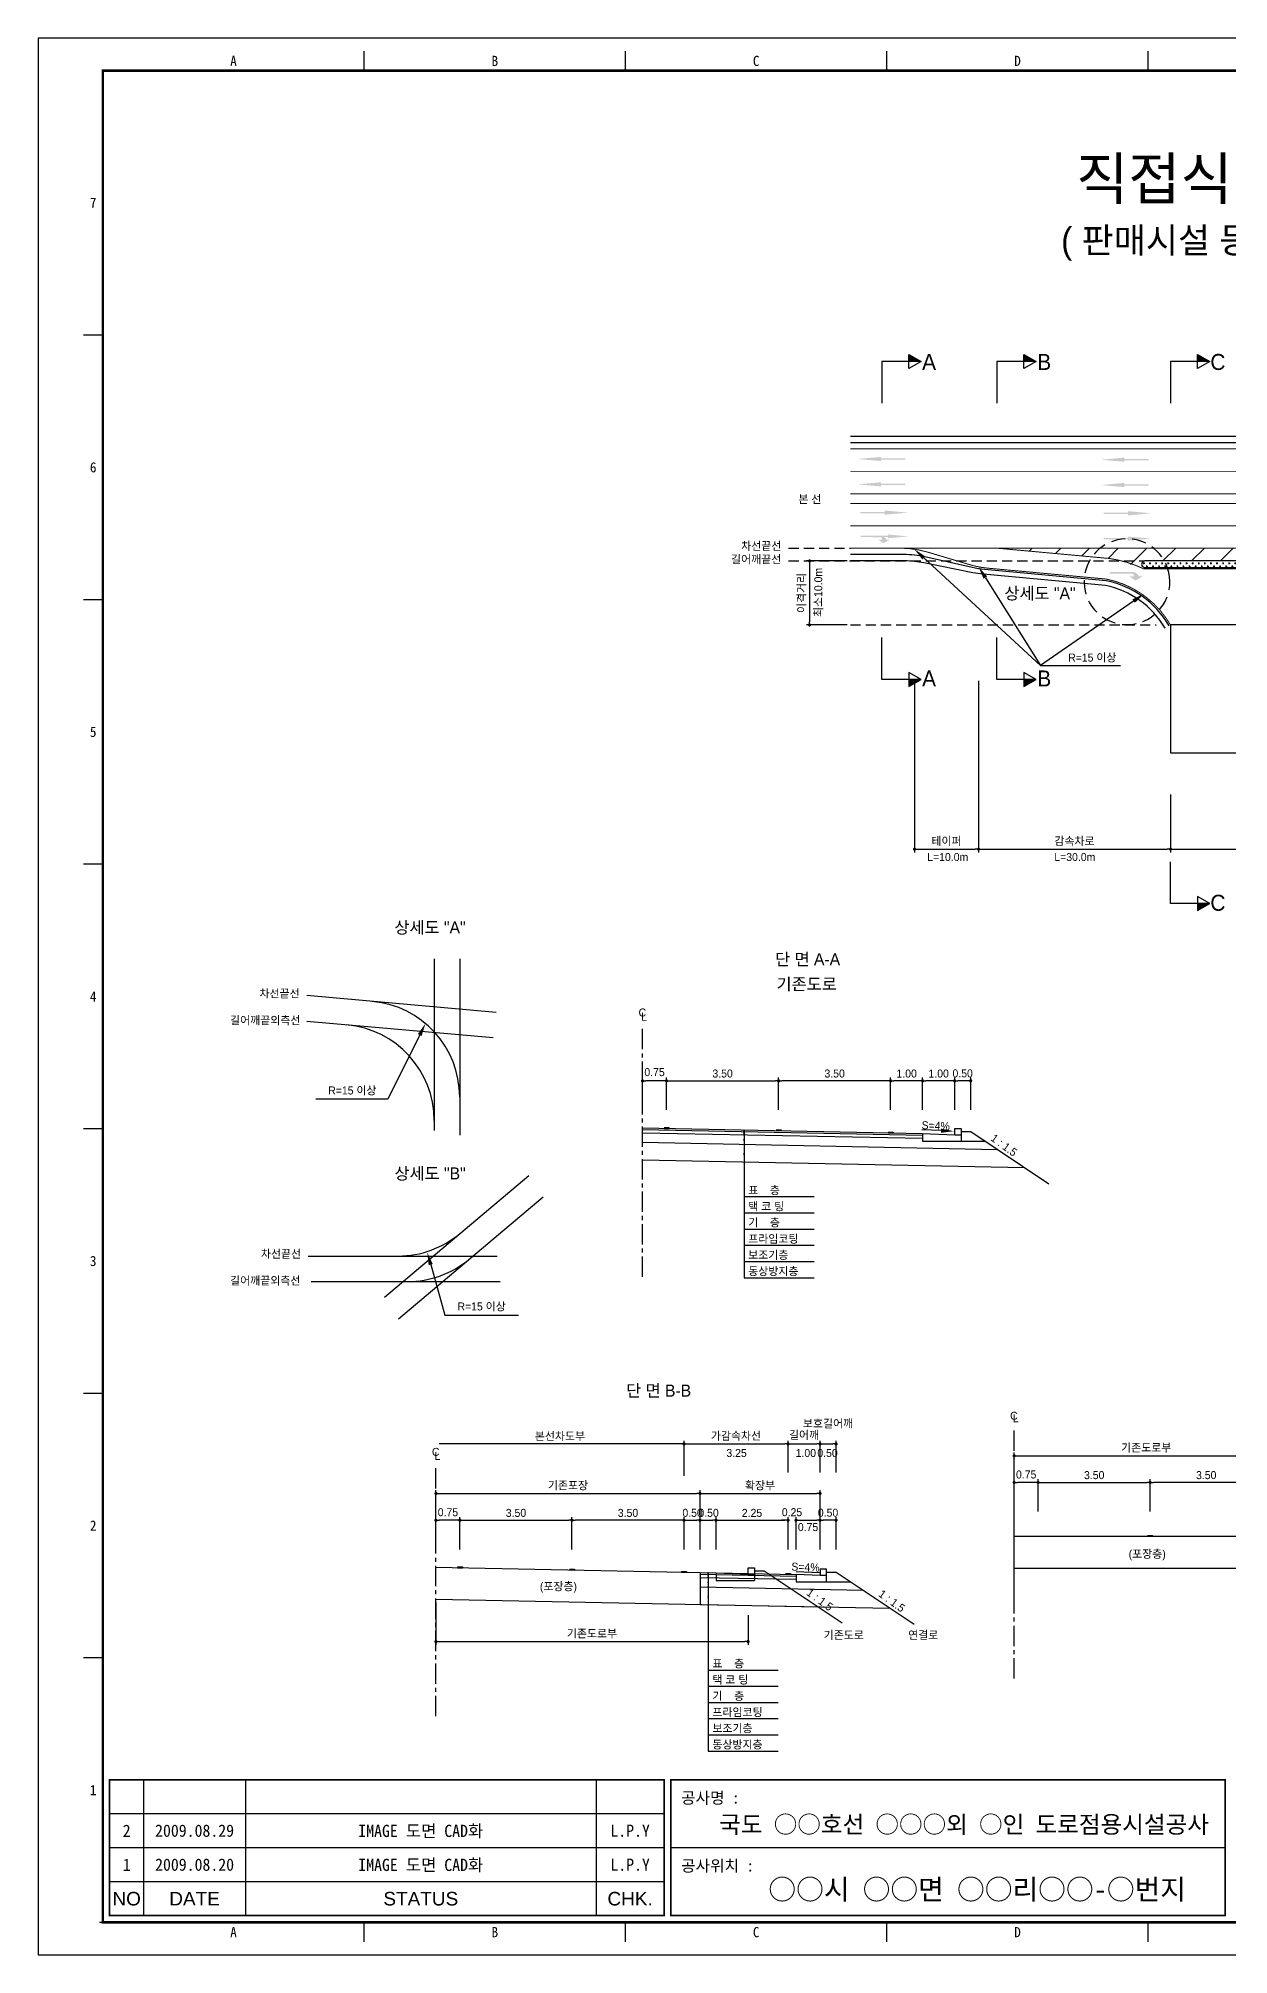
# Model space of a CAD drawing. Header units: millimetres. Extents: x 626 to 1050, y 4 to 303.
# Drawn here: x 626.2 to 812.2, y 3.5 to 302.9 of the extents above; entities that cross this region are included whole.
import ezdxf
from ezdxf.enums import TextEntityAlignment as Align

# ---------------------------------------------------------------- set-up
doc = ezdxf.new("R2010")
doc.units = ezdxf.units.MM
doc.linetypes.add('CENTER', pattern=[50.8, 31.75, -6.35, 6.35, -6.35])
doc.linetypes.add('HIDDEN', pattern=[9.525, 6.35, -3.175])
for name, color, linetype in [('CC-GSTR-0004', 4, 'Continuous'), ('CM-LANE-0030', 30, 'Continuous'), ('CZ-DIMT-0002', 7, 'Continuous'), ('CZ-EXST-0002', 1, 'Continuous'), ('CZ-LIN1-0007', 7, 'Continuous'), ('CZ-LIN2-0003', 3, 'Continuous'), ('CZ-LINE-0001', 7, 'Continuous'), ('CZ-TEXT-BOX0', 7, 'Continuous'), ('TITLE', 7, 'Continuous')]:
    doc.layers.add(name, color=color, linetype=linetype)
doc.styles.add('견고딕', font='arial.ttf')
doc.styles.add('돋움', font='')
doc.styles.add('돋음체', font='')
doc.styles.get('돋움').set_extended_font_data('Dotum')
doc.styles.get('돋음체').set_extended_font_data('DotumChe')

# ---------------------------------------------------------------- blocks, each defined once
blk = doc.blocks.new('_Dot')
at = {"color": 0, "linetype": 'ByBlock', "lineweight": -2}
blk.add_line((-0.5, 0), (-1, 0), dxfattribs=at)
at = {"color": 0, "linetype": 'ByBlock', "const_width": 0.5}
blk.add_lwpolyline([(-0.25, 0, 1), (0.25, 0, 1)], format="xyb", close=True, dxfattribs=at)

msp = doc.modelspace()

# ---------------------------------------------------------------- hatches: boundary and pattern name
at = {"layer": 'CM-LANE-0030'}
h = msp.add_hatch(dxfattribs=at)
h.set_pattern_fill('ANSI31', color=256, style=0)
h.set_pattern_definition([(45, (627.8422, 33.719), (-2.245064, 2.245064), [])])
h.paths.add_polyline_path([(838.54, 221.25, -0.830663), (838.72, 220.29, 0.001236), (838.63, 220.25), (840.15, 220.25, -0.050333), (843.75, 220.97), (888.15, 223.25), (775.96, 223.25), (793.53, 221.64, -0.062108), (797.83, 220.25), (798.95, 220.25, 0.001633), (798.84, 220.31, -0.783474), (799.07, 221.25)])
at = {"layer": 'CZ-LIN1-0007'}
for points in [[(757.84, 237.5), (757.84, 237.29), (761.67, 237.29), (761.67, 237.07), (757.84, 237.07), (757.84, 236.86), (754.19, 237.18)], [(795.86, 237.39), (795.86, 237.18), (799.68, 237.18), (799.68, 236.97), (795.86, 236.97), (795.86, 236.75), (792.21, 237.07)], [(757.84, 233.54), (757.84, 233.33), (761.67, 233.33), (761.67, 233.11), (757.84, 233.11), (757.84, 232.9), (754.19, 233.22)], [(795.86, 233.44), (795.86, 233.22), (799.68, 233.22), (799.68, 233.01), (795.86, 233.01), (795.86, 232.79), (792.21, 233.11)], [(758.45, 229.12), (758.45, 228.91), (754.63, 228.91), (754.63, 228.7), (758.45, 228.7), (758.45, 228.48), (762.1, 228.8)], [(796.46, 229.02), (796.46, 228.8), (792.64, 228.8), (792.64, 228.59), (796.46, 228.59), (796.46, 228.37), (800.11, 228.7)], [(757.81, 225.2, -0.267976), (758.72, 224.6), (759.27, 224.6), (758.24, 224.02), (757.41, 224.59), (758.02, 224.6, 0.504994), (757.75, 224.96), (754.69, 224.98), (754.7, 225.22)], [(758.94, 225.38), (758.94, 225.18), (755.51, 225.18), (755.51, 224.99), (758.94, 224.99), (758.94, 224.8), (762.21, 225.09)], [(796.46, 225.06), (796.46, 224.84), (792.64, 224.84), (792.64, 224.63), (796.46, 224.63), (796.46, 224.42), (800.11, 224.74)], [(797.13, 219.53, -0.267976), (798.16, 218.85), (798.79, 218.85), (797.61, 218.19), (796.67, 218.84), (797.36, 218.84, 0.504994), (797.05, 219.26), (793.59, 219.28), (793.59, 219.55)], [(724.74, 132.6), (724.74, 132.72), (723.99, 132.74), (723.99, 132.61)], [(742.24, 132.25), (742.24, 132.37), (741.49, 132.39), (741.49, 132.26)], [(759.74, 131.9), (759.74, 132.02), (758.99, 132.04), (758.99, 131.91)], [(800.29, 68.88), (800.29, 69.01), (799.54, 69.01), (799.54, 68.88)], [(692.46, 63.96), (692.46, 64.09), (691.71, 64.1), (691.71, 63.98)], [(709.96, 63.61), (709.96, 63.74), (709.21, 63.75), (709.21, 63.63)], [(727.46, 63.26), (727.46, 63.39), (726.71, 63.4), (726.71, 63.28)], [(743.71, 62.94), (743.71, 63.06), (742.96, 63.08), (742.96, 62.95)]]:
    msp.add_hatch(color=256, dxfattribs=at).paths.add_polyline_path(points)
at = {"layer": 'CZ-LIN2-0003'}
h = msp.add_hatch(dxfattribs=at)
h.set_pattern_fill('CROSS', color=256, scale=0.075, style=0)
h.set_pattern_definition([(0, (627.84217, 33.719), (0.47625, 0.47625), [0.238125, -0.714375]), (90, (627.96124, 33.59994), (-0.47625, 0.47625), [0.238125, -0.714375])])
h.paths.add_polyline_path([(838.63, 220.25, -0.001236), (838.72, 220.29, 0.830663), (838.54, 221.25), (799.07, 221.25, 0.783474), (798.84, 220.31, -0.001633), (798.95, 220.25)])
at = {"layer": 'CZ-LINE-0001'}
for points in [[(762.21, 253.52), (762.21, 252.42), (764.12, 252.42)], [(780.2, 253.52), (780.2, 252.42), (782.1, 252.42)], [(807.33, 253.52), (807.33, 252.42), (809.24, 252.42)], [(764.12, 202.75), (762.21, 202.75), (762.21, 201.66)], [(782.1, 202.75), (780.2, 202.75), (780.2, 201.66)], [(809.24, 167.72), (807.33, 167.72), (807.33, 166.62)]]:
    msp.add_hatch(color=256, dxfattribs=at).paths.add_polyline_path(points)

# ---------------------------------------------------------------- linework, layer by layer
at = {"color": 0, "linetype": 'ByBlock', "lineweight": -2}
msp.add_line((726.84, 83.31), (726.59, 83.31), dxfattribs=at)
at = {"color": 0, "linetype": 'ByBlock', "const_width": 0.25}
msp.add_lwpolyline([(726.96, 83.31, 1), (727.21, 83.31, 1)], format="xyb", close=True, dxfattribs=at)
at = {"layer": 'CC-GSTR-0004'}
for p, q in [((764.37, 131.81), (769.37, 131.61)), ((764.37, 131.81), (764.37, 130.61)), ((769.37, 132.61), (770.37, 132.61)), ((769.37, 131.61), (769.37, 132.61)), ((770.37, 132.61), (770.37, 130.61)), ((764.37, 130.61), (770.37, 130.61)), ((769.37, 131.61), (770.37, 131.61))]:
    msp.add_line(p, q, dxfattribs=at)
for points in [[(753.09, 240.75), (923.09, 240.75)], [(753.09, 239.75), (923.09, 239.75)], [(749.34, 62.77), (748.34, 62.77), (744.59, 62.92), (744.59, 61.77), (749.34, 61.77), (749.34, 63.77), (748.34, 63.77), (748.34, 62.77)]]:
    msp.add_lwpolyline(points, dxfattribs=at)
for points in [[(802.88, 211.13, 0.214554), (793.03, 218.17), (774.04, 219.92), (774.04, 219.92, -0.032516), (772.12, 220.22), (772.12, 220.22), (764.72, 221.89, 0.055483), (761.42, 222.25), (753.09, 222.25)], [(802.23, 210.75, 0.213816), (792.92, 217.43), (773.8, 219.19), (773.8, 219.19, -0.026776), (772.21, 219.42), (772.21, 219.42), (764.56, 220.96, 0.049732), (761.6, 221.25), (753.09, 221.25)]]:
    msp.add_lwpolyline(points, format="xyb", dxfattribs=at)
at = {"layer": 'CM-LANE-0030', "const_width": 0.15}
for points in [[(753.09, 231.75), (923.09, 231.75)], [(753.09, 230.25), (923.09, 230.25)]]:
    msp.add_lwpolyline(points, dxfattribs=at)
msp.add_lwpolyline([(888.15, 223.25), (775.96, 223.25), (793.53, 221.64, -0.076684), (798.95, 220), (838.63, 220, -0.059037), (843.75, 220.97)], format="xyb", close=True, dxfattribs=at)
at = {"layer": 'CZ-EXST-0002'}
for p, q in [((688.07, 159.08), (688.07, 132.3)), ((692.05, 159.08), (692.05, 131.57)), ((697.76, 150.72), (668.17, 153.35)), ((697.27, 146.74), (668.17, 149.33)), ((680.28, 106.24), (702.83, 125.23)), ((682.48, 102.87), (705.08, 121.9)), ((668.4, 112.67), (697.88, 112.67)), ((668.82, 108.67), (698.36, 108.67)), ((778.67, 68.88), (819.92, 68.88)), ((688.34, 64.05), (732.09, 63.17)), ((732.09, 63.17), (737.09, 62.97)), ((732.09, 63.17), (732.09, 61.97)), ((737.09, 63.97), (738.09, 63.97)), ((737.09, 62.97), (737.09, 63.97)), ((737.09, 62.97), (738.09, 62.97)), ((738.09, 63.97), (738.09, 61.97)), ((738.09, 63.47), (739.59, 63.47)), ((739.59, 63.47), (751.79, 55.34)), ((778.67, 63.88), (819.92, 63.88)), ((732.09, 61.97), (738.09, 61.97)), ((688.34, 59.05), (748.02, 57.85))]:
    msp.add_line(p, q, dxfattribs=at)
at = {"layer": 'CZ-LIN1-0007'}
for p, q in [((723.99, 132.74), (724.74, 132.72)), ((723.99, 132.61), (724.74, 132.6)), ((724.74, 132.72), (724.74, 132.6)), ((741.49, 132.39), (742.24, 132.37)), ((741.49, 132.26), (742.24, 132.25)), ((742.24, 132.37), (742.24, 132.25)), ((758.99, 132.04), (759.74, 132.02)), ((758.99, 131.91), (759.74, 131.9)), ((759.74, 132.02), (759.74, 131.9)), ((799.54, 68.88), (799.54, 69.01)), ((799.54, 69.01), (800.29, 69.01)), ((800.29, 68.88), (799.54, 68.88)), ((800.29, 69.01), (800.29, 68.88)), ((691.71, 64.1), (692.46, 64.09)), ((691.71, 63.98), (692.46, 63.96)), ((692.46, 64.09), (692.46, 63.96)), ((709.21, 63.75), (709.96, 63.74)), ((709.21, 63.63), (709.96, 63.61)), ((709.96, 63.74), (709.96, 63.61)), ((726.71, 63.4), (727.46, 63.39)), ((726.71, 63.28), (727.46, 63.26)), ((727.46, 63.39), (727.46, 63.26)), ((742.96, 63.08), (743.71, 63.06)), ((742.96, 62.95), (743.71, 62.94)), ((743.71, 63.06), (743.71, 62.94))]:
    msp.add_line(p, q, dxfattribs=at)
at = {"layer": 'CZ-LIN1-0007', "const_width": 0.15}
msp.add_lwpolyline([(753.09, 238.75), (923.09, 238.75)], dxfattribs=at)
at = {"layer": 'CZ-LIN1-0007', "linetype": 'HIDDEN', "const_width": 0.15}
for points in [[(753.09, 235.25), (923.09, 235.25)], [(753.09, 226.75), (923.09, 226.75)], [(760.89, 223.25), (775.96, 223.25)]]:
    msp.add_lwpolyline(points, dxfattribs=at)
at = {"layer": 'CZ-LIN1-0007', "const_width": 0.15}
msp.add_lwpolyline([(803.09, 211.25, 0.214787), (793.07, 218.42), (774.59, 220.12), (774.59, 220.12, -0.049984), (771.65, 220.69), (771.65, 220.69), (765.2, 222.62), (765.2, 222.62, 0.072993), (760.89, 223.25), (760.89, 223.25), (753.09, 223.25)], format="xyb", dxfattribs=at)
at = {"layer": 'CZ-LIN2-0003'}
for p, q in [((720.62, 132.68), (764.37, 131.81)), ((720.62, 132.43), (764.37, 131.56)), ((720.62, 131.93), (764.37, 131.06)), ((770.37, 132.11), (771.87, 132.11)), ((771.87, 132.11), (784.07, 123.97)), ((720.62, 130.43), (776.04, 129.32)), ((770.37, 130.61), (774.12, 130.61)), ((720.62, 127.68), (780.29, 126.49)), ((729.59, 63.22), (744.59, 62.92)), ((729.59, 63.22), (729.59, 58.22)), ((729.59, 62.97), (744.59, 62.67)), ((749.34, 63.27), (750.84, 63.27)), ((750.84, 63.27), (763.04, 55.14)), ((729.59, 62.47), (744.59, 62.17)), ((729.59, 60.97), (755.05, 60.46)), ((749.34, 61.77), (753.09, 61.77)), ((729.59, 58.22), (759.31, 57.63))]:
    msp.add_line(p, q, dxfattribs=at)
msp.add_lwpolyline([(838.72, 220.29, 0.830663), (838.54, 221.25), (799.07, 221.25, 0.783474), (798.84, 220.31, -0.001633), (798.95, 220.25), (838.63, 220.25)], format="xyb", dxfattribs=at)
msp.add_lwpolyline([(833.09, 211.25), (803.09, 211.25), (803.09, 191.25), (833.09, 191.25)], close=True, dxfattribs=at)
for centre, start, end in [((677.05, 137.5), 0, 84.9204), ((673.07, 133.84), 0, 84.9204), ((682.43, 127.67), 270, 310.097), ((683.89, 123.67), 270, 310.097)]:
    msp.add_arc(centre, 15, start, end, dxfattribs=at)
at = {"layer": 'CZ-LINE-0001'}
for p, q in [((764.12, 252.42), (757.97, 252.42)), ((757.97, 252.42), (757.97, 245.88)), ((762.21, 251.32), (762.21, 253.52)), ((762.21, 253.52), (764.12, 252.42)), ((764.12, 252.42), (762.21, 251.32)), ((782.1, 252.42), (775.96, 252.42)), ((775.96, 252.42), (775.96, 245.88)), ((780.2, 251.32), (780.2, 253.52)), ((780.2, 253.52), (782.1, 252.42)), ((782.1, 252.42), (780.2, 251.32)), ((809.24, 252.42), (803.09, 252.42)), ((803.09, 252.42), (803.09, 245.88)), ((807.33, 251.32), (807.33, 253.52)), ((807.33, 253.52), (809.24, 252.42)), ((809.24, 252.42), (807.33, 251.32)), ((752.59, 221.25), (746.21, 221.25)), ((746.71, 220.75), (746.71, 211.75)), ((752.59, 211.25), (746.21, 211.25)), ((757.97, 202.75), (757.97, 209.29)), ((775.96, 202.75), (775.96, 209.29)), ((764.12, 202.75), (762.21, 203.85)), ((762.21, 203.85), (762.21, 201.66)), ((782.1, 202.75), (780.2, 203.85)), ((780.2, 203.85), (780.2, 201.66)), ((782.77, 204.9), (795.29, 204.9)), ((764.12, 202.75), (757.97, 202.75)), ((762.21, 201.66), (764.12, 202.75)), ((763.09, 202.5), (763.09, 175.73)), ((773.09, 202.5), (773.09, 175.73)), ((773.09, 202.5), (773.09, 175.73)), ((782.1, 202.75), (775.96, 202.75)), ((780.2, 201.66), (782.1, 202.75)), ((803.09, 184.78), (803.09, 175.73)), ((803.09, 184.78), (803.09, 175.73)), ((763.59, 176.23), (772.59, 176.23)), ((773.59, 176.23), (802.59, 176.23)), ((803.09, 167.72), (803.09, 174.26)), ((803.59, 176.23), (832.59, 176.23)), ((809.24, 167.72), (803.09, 167.72)), ((809.24, 167.72), (807.33, 168.82)), ((807.33, 168.82), (807.33, 166.62)), ((807.33, 166.62), (809.24, 167.72)), ((720.62, 135.48), (720.62, 140.53)), ((723.87, 140.03), (721.12, 140.03)), ((724.37, 135.48), (724.37, 140.53)), ((724.37, 135.48), (724.37, 140.53)), ((724.87, 140.03), (741.37, 140.03)), ((741.87, 135.48), (741.87, 140.53)), ((741.87, 135.48), (741.87, 140.53)), ((758.87, 140.03), (742.37, 140.03)), ((759.37, 135.48), (759.37, 140.53)), ((759.37, 135.48), (759.37, 140.53)), ((763.87, 140.03), (759.87, 140.03)), ((764.37, 135.48), (764.37, 140.53)), ((764.37, 135.48), (764.37, 140.53)), ((768.87, 140.03), (764.87, 140.03)), ((769.37, 137.92), (769.37, 140.53)), ((769.37, 135.48), (769.37, 140.53)), ((771.37, 140.03), (769.87, 140.03)), ((771.87, 135.48), (771.87, 140.53)), ((736.47, 132.36), (736.47, 109.28)), ((736.47, 121.94), (747.4, 121.94)), ((736.47, 119.41), (747.4, 119.41)), ((736.47, 116.88), (747.4, 116.88)), ((736.47, 114.34), (747.4, 114.34)), ((736.47, 111.81), (747.4, 111.81)), ((736.47, 109.28), (747.4, 109.28)), ((726.59, 83.31), (688.84, 83.31)), ((727.09, 78.34), (727.09, 83.81)), ((727.09, 78.84), (727.09, 83.81)), ((727.59, 83.31), (742.84, 83.31)), ((743.34, 78.84), (743.34, 83.81)), ((743.34, 78.84), (743.34, 83.81)), ((743.84, 83.31), (747.84, 83.31)), ((748.34, 78.84), (748.34, 83.81)), ((748.34, 78.84), (748.34, 83.81)), ((748.84, 83.31), (750.34, 83.31)), ((750.84, 78.84), (750.84, 83.81)), ((778.67, 77.79), (778.67, 81.96)), ((779.17, 81.46), (819.42, 81.46)), ((778.67, 57.71), (778.67, 78.11)), ((688.34, 71.89), (688.34, 76.07)), ((688.84, 75.57), (729.09, 75.57)), ((729.59, 71.89), (729.59, 76.07)), ((729.59, 71.89), (729.59, 76.07)), ((730.09, 75.57), (747.84, 75.57)), ((748.34, 71.89), (748.34, 76.07)), ((778.67, 72.74), (778.67, 77.79)), ((781.92, 77.29), (779.17, 77.29)), ((782.42, 72.74), (782.42, 77.79)), ((782.42, 72.74), (782.42, 77.79)), ((782.92, 77.29), (799.42, 77.29)), ((799.92, 72.74), (799.92, 77.79)), ((799.92, 72.74), (799.92, 77.79)), ((816.92, 77.29), (800.42, 77.29)), ((688.34, 66.84), (688.34, 71.89)), ((692.09, 66.84), (692.09, 71.89)), ((692.09, 66.84), (692.09, 71.89)), ((709.59, 66.84), (709.59, 71.89)), ((709.59, 66.84), (709.59, 71.89)), ((727.09, 66.84), (727.09, 71.89)), ((727.09, 66.84), (727.09, 71.89)), ((729.59, 66.84), (729.59, 71.89)), ((729.59, 66.84), (729.59, 71.89)), ((732.09, 66.84), (732.09, 71.89)), ((732.09, 66.84), (732.09, 71.89)), ((743.34, 66.84), (743.34, 71.89)), ((743.34, 66.84), (743.34, 71.89)), ((744.59, 66.84), (744.59, 71.89)), ((744.59, 66.84), (744.59, 71.89)), ((748.34, 66.84), (748.34, 71.89)), ((748.34, 69.28), (748.34, 71.89)), ((750.84, 66.84), (750.84, 71.89)), ((691.59, 71.39), (688.84, 71.39)), ((692.59, 71.39), (709.09, 71.39)), ((726.59, 71.39), (710.09, 71.39)), ((727.59, 71.39), (729.09, 71.39)), ((730.09, 71.39), (731.59, 71.39)), ((732.59, 71.39), (742.84, 71.39)), ((742.84, 71.39), (742.34, 71.39)), ((745.09, 71.39), (747.84, 71.39)), ((745.09, 71.39), (745.59, 71.39)), ((750.34, 71.39), (748.84, 71.39)), ((730.87, 63.2), (730.87, 35.34)), ((688.34, 58.55), (688.34, 51.93)), ((737.09, 56.54), (737.09, 51.93)), ((688.84, 52.43), (736.59, 52.43)), ((730.87, 47.99), (741.81, 47.99)), ((730.87, 45.46), (741.81, 45.46)), ((730.87, 42.93), (741.81, 42.93)), ((730.87, 40.4), (741.81, 40.4)), ((730.87, 37.87), (741.81, 37.87)), ((730.87, 35.34), (741.81, 35.34))]:
    msp.add_line(p, q, dxfattribs=at)
at = {"layer": 'CZ-LINE-0001', "linetype": 'HIDDEN', "ltscale": 0.25}
for p, q in [((743.43, 223.25), (753.09, 223.25)), ((743.43, 221.25), (799.07, 221.25)), ((753.09, 211.25), (800.83, 211.25))]:
    msp.add_line(p, q, dxfattribs=at)
at = {"layer": 'CZ-LINE-0001', "linetype": 'HIDDEN', "ltscale": 0.35}
msp.add_line((802.93, 218.79), (802.93, 218.79), dxfattribs=at)
at = {"layer": 'CZ-LINE-0001', "linetype": 'CENTER', "ltscale": 0.1}
for p, q in [((720.62, 109.4), (720.62, 148.79)), ((778.67, 46.66), (778.67, 86.04)), ((688.34, 40.77), (688.34, 80.15))]:
    msp.add_line(p, q, dxfattribs=at)
at = {"layer": 'CZ-LINE-0001'}
for points in [[(764.54, 221.74), (782.77, 204.9)], [(774.17, 218.63), (782.77, 204.9)], [(797.33, 214.99), (782.77, 204.9)], [(685.8, 147.2), (680.8, 137.18), (669.56, 137.18)], [(767.24, 132.25), (764.24, 132.37)], [(687.52, 111.32), (689.75, 103.44), (701.25, 103.44)], [(748.23, 63.18), (744.59, 63.33)]]:
    msp.add_lwpolyline(points, dxfattribs=at)
at = {"layer": 'CZ-LINE-0001', "linetype": 'HIDDEN', "ltscale": 0.35}
msp.add_arc((796.28, 218), 6.7, 6.7667, 6.749, dxfattribs=at)
at = {"layer": 'CZ-LINE-0001'}
for centre, start, end in [((736.47, 132.3), 0, 180), ((736.47, 132.3), 0, 180), ((736.47, 132.3), 180, 0), ((736.47, 132.3), 180, 0), ((736.47, 132.1), 0, 180), ((736.47, 132.1), 0, 180), ((736.47, 132.1), 180, 0), ((736.47, 132.1), 180, 0), ((736.47, 131.87), 0, 180), ((736.47, 131.87), 0, 180), ((736.47, 131.87), 180, 0), ((736.47, 131.87), 180, 0), ((736.46, 131.62), 0, 180), ((736.46, 131.62), 0, 180), ((736.46, 131.62), 180, 0), ((736.46, 131.62), 180, 0), ((730.87, 63.14), 0, 180), ((730.87, 63.14), 0, 180), ((730.87, 63.14), 180, 0), ((730.87, 63.14), 180, 0), ((730.87, 62.94), 0, 180), ((730.87, 62.94), 0, 180), ((730.87, 62.94), 180, 0), ((730.87, 62.94), 180, 0), ((730.87, 62.45), 0, 180), ((730.87, 62.45), 0, 180), ((730.87, 62.45), 180, 0), ((730.87, 62.45), 180, 0), ((730.87, 61.65), 0, 180), ((730.87, 61.65), 0, 180), ((730.87, 61.65), 180, 0), ((730.87, 61.65), 180, 0), ((730.87, 62.7), 0, 180), ((730.87, 62.7), 0, 180), ((730.87, 62.7), 180, 0), ((730.87, 62.7), 180, 0), ((730.87, 59.42), 0, 180), ((730.87, 59.42), 0, 180), ((730.87, 59.42), 180, 0), ((730.87, 59.42), 180, 0)]:
    msp.add_arc(centre, 0.0625, start, end, dxfattribs=at)
at = {"layer": 'CZ-LINE-0001', "linetype": 'ByBlock'}
for centre, start, end in [((736.46, 130.82), 0, 180), ((736.46, 130.82), 0, 180), ((736.46, 130.82), 180, 0), ((736.46, 130.82), 180, 0), ((736.46, 128.58), 0, 180), ((736.46, 128.58), 0, 180), ((736.46, 128.58), 180, 0), ((736.46, 128.58), 180, 0)]:
    msp.add_arc(centre, 0.0625, start, end, dxfattribs=at)
at = {"layer": 'CZ-LINE-0001'}
for points in [[(764.31, 221.49), (763.07, 223.1), (764.76, 221.98)], [(773.89, 218.46), (773.11, 220.33), (774.45, 218.81)], [(797.14, 215.26), (798.97, 216.13), (797.52, 214.72)], [(685.51, 147.35), (686.7, 148.99), (686.1, 147.05)], [(767.25, 132.58), (769.24, 132.17), (767.22, 131.91)], [(687.2, 111.23), (686.98, 113.24), (687.84, 111.41)]]:
    msp.add_solid(points, dxfattribs=at)
at = {"layer": 'TITLE', "color": 7, "linetype": 'Continuous'}
for p, q in [((677.13, 297.86), (677.13, 300.88)), ((717.95, 297.86), (717.95, 300.88)), ((758.78, 297.86), (758.78, 300.88)), ((799.6, 297.86), (799.6, 300.88)), ((636.3, 256.53), (633.28, 256.53)), ((636.3, 215.2), (633.28, 215.2)), ((636.3, 173.87), (633.28, 173.87)), ((636.3, 132.54), (633.28, 132.54)), ((636.3, 91.21), (633.28, 91.21)), ((636.3, 49.88), (633.28, 49.88)), ((677.13, 5.53), (677.13, 8.56)), ((717.95, 5.53), (717.95, 8.56)), ((758.78, 5.53), (758.78, 8.56)), ((799.6, 5.53), (799.6, 8.56))]:
    msp.add_line(p, q, dxfattribs=at)
at = {"layer": 'TITLE', "ltscale": 150}
for p, q in [((642.67, 30.84), (642.67, 9.62)), ((658.58, 30.84), (658.58, 9.62)), ((713.36, 30.84), (713.36, 9.62)), ((723.97, 25.53), (637.36, 25.53)), ((723.97, 20.23), (637.36, 20.23)), ((811.64, 20.23), (725.03, 20.23)), ((723.97, 14.92), (637.36, 14.92))]:
    msp.add_line(p, q, dxfattribs=at)
at = {"layer": 'TITLE'}
msp.add_line((1044.66, 8.56), (635.8, 8.56), dxfattribs=at)
msp.add_lwpolyline([(626.22, 3.52), (1049.58, 3.52), (1049.58, 302.9), (626.22, 302.9)], close=True, dxfattribs=at)
at = {"layer": 'TITLE', "linetype": 'Continuous', "const_width": 0.403}
msp.add_lwpolyline([(636.3, 8.56), (636.3, 297.86), (1044.55, 297.86), (1044.55, 8.56)], close=True, dxfattribs=at)
at = {"layer": 'TITLE', "ltscale": 150, "const_width": 0.265}
for points in [[(637.36, 30.84), (723.97, 30.84), (723.97, 9.62), (637.36, 9.62)], [(725.03, 30.84), (811.64, 30.84), (811.64, 9.62), (725.03, 9.62)]]:
    msp.add_lwpolyline(points, close=True, dxfattribs=at)

# ---------------------------------------------------------------- block references
at = {"layer": 'CZ-LINE-0001', "xscale": 0.5, "yscale": 0.5, "zscale": 0.5}
for p, rotation in [((746.71, 221.25), 90), ((746.71, 211.25), 270), ((763.09, 176.23), 180), ((773.09, 176.23), 180), ((803.09, 176.23), 180), ((720.62, 140.03), 180), ((724.37, 140.03), 180), ((741.87, 140.03), 180), ((759.37, 140.03), 180), ((764.37, 140.03), 180), ((769.37, 140.03), 180), ((727.09, 83.31), 180), ((743.34, 83.31), 180), ((748.34, 83.31), 180), ((778.67, 81.46), 180), ((688.34, 75.57), 180), ((729.59, 75.57), 180), ((778.67, 77.29), 180), ((782.42, 77.29), 180), ((799.92, 77.29), 180), ((688.34, 71.39), 180), ((692.09, 71.39), 180), ((709.59, 71.39), 180), ((727.09, 71.39), 180), ((729.59, 71.39), 180), ((732.09, 71.39), 180), ((744.59, 71.39), 180), ((744.59, 71.39), 180), ((748.34, 71.39), 180), ((688.34, 52.43), 180)]:
    msp.add_blockref('_Dot', p, dxfattribs=dict(at, rotation=rotation))
for p in [(773.09, 176.23), (803.09, 176.23), (724.37, 140.03), (741.87, 140.03), (759.37, 140.03), (764.37, 140.03), (769.37, 140.03), (771.87, 140.03), (743.34, 83.31), (748.34, 83.31), (750.84, 83.31), (729.59, 75.57), (748.34, 75.57), (782.42, 77.29), (799.92, 77.29), (692.09, 71.39), (709.59, 71.39), (727.09, 71.39), (729.59, 71.39), (732.09, 71.39), (743.34, 71.39), (743.34, 71.39), (748.34, 71.39), (750.84, 71.39), (737.09, 52.43)]:
    msp.add_blockref('_Dot', p, dxfattribs=at)

# ---------------------------------------------------------------- texts
at = {"layer": 'CZ-DIMT-0002', "style": '돋움'}
for s, height, p in [('A', 2.5, (765.37, 252.34)), ('B', 2.5, (783.36, 252.34)), ('C', 2.5, (810.49, 252.34)), ('본 선', 1.25, (746.75, 230.89)), ('길어깨끝선', 1.25, (738.36, 221.5)), ('차선끝선', 1.25, (739.16, 223.59)), ('상세도 "A"', 1.875, (782.7, 216.19)), ('R=15 이상', 1.25, (790.87, 206.16)), ('A', 2.5, (765.37, 202.89)), ('B', 2.5, (783.36, 202.89)), ('L=10.0m', 1.25, (768.29, 175)), ('L=30.0m', 1.25, (788.14, 175)), ('C', 2.5, (810.49, 167.85)), ('차선끝선', 1.25, (663.9, 153.68)), ('길어깨끝외측선', 1.25, (661.67, 149.48)), ('C', 1.25, (720.58, 150.71)), ('L', 1.25, (720.84, 150.05)), ('R=15 이상', 1.25, (675.28, 138.53)), ('차선끝선', 1.25, (664.13, 113)), ('길어깨끝외측선', 1.25, (661.67, 108.82)), ('R=15 이상', 1.25, (695.47, 104.79)), ('C', 1.25, (778.63, 87.71)), ('L', 1.25, (778.89, 87.31)), ('C', 1.25, (688.3, 82.07)), ('L', 1.25, (688.56, 81.42))]:
    msp.add_text(s, height=height, dxfattribs=at).set_placement(p, align=Align.MIDDLE_CENTER)
msp.add_text('최소10.0m', height=1.25, rotation=90, dxfattribs=at).set_placement((748.69, 212.49))
for s, rotation, p in [('S=4%', 357.7094, (766.41, 133.03)), ('1 : 1.5', 323.8881, (777.08, 129.99)), ('S=4%', 357.7094, (746.07, 64.07)), ('1 : 1.5', 323.8881, (748.31, 58.98)), ('1 : 1.5', 323.8881, (759.56, 58.78))]:
    msp.add_text(s, height=1.25, rotation=rotation, dxfattribs=at).set_placement(p, align=Align.MIDDLE_CENTER)
for s, p in [('표    층', (737.12, 122.33)), ('택 코 팅', (737.12, 119.8)), ('기    층', (737.12, 117.27)), ('프라임코팅', (737.12, 114.73)), ('보조기층', (737.12, 112.2)), ('동상방지층', (737.12, 109.67)), ('3.25', (733.71, 81.27)), ('1.00', (744.53, 81.27)), ('0.50', (747.92, 81.27)), ('(포장층)', (796.55, 65.5)), ('(포장층)', (704.57, 60.43)), ('기존도로', (748.91, 52.83)), ('연결로', (762.1, 52.83)), ('표    층', (731.52, 48.38)), ('택 코 팅', (731.52, 45.85)), ('프라임코팅', (731.52, 40.79)), ('기    층', (731.52, 43.32)), ('보조기층', (731.52, 38.26)), ('동상방지층', (731.52, 35.72))]:
    msp.add_text(s, height=1.25, dxfattribs=at).set_placement(p)
at = {"layer": 'CZ-DIMT-0002', "insert": (707.71, 84.46), "char_height": 1.25, "attachment_point": 5, "style": '돋움'}
msp.add_mtext('본선차도부', dxfattribs=at)
at = {"layer": 'CZ-LINE-0001', "insert": (745.52, 216.25), "char_height": 1.25, "attachment_point": 5, "rotation": 90, "style": '돋움'}
msp.add_mtext('\\A1;이격거리', dxfattribs=at)
at = {"layer": 'CZ-LINE-0001', "char_height": 1.25, "attachment_point": 5, "style": '돋움'}
for s, insert in [('\\A1;테이퍼', (768.09, 177.42)), ('\\A1;감속차로', (788.09, 177.42)), ('\\A1;0.75', (722.49, 141.39)), ('\\A1;3.50', (733.12, 141.17)), ('\\A1;3.50', (750.62, 141.17)), ('\\A1;1.00', (761.87, 141.17)), ('\\A1;1.00', (766.87, 141.17)), ('\\A1;0.50', (770.62, 141.19)), ('\\A1;보호길어깨', (749.59, 86.43)), ('\\A1;가감속차선', (735.21, 84.51)), ('\\A1;길어깨', (745.84, 84.64)), ('\\A1;기존도로부', (799.29, 82.66)), ('\\A1;0.75', (780.54, 78.53)), ('\\A1;3.50', (791.17, 78.43)), ('\\A1;3.50', (808.67, 78.43)), ('\\A1;기존포장', (708.96, 76.76)), ('\\A1;확장부', (738.96, 76.76)), ('\\A1;0.75', (690.21, 72.63)), ('\\A1;3.50', (700.84, 72.53)), ('\\A1;3.50', (718.34, 72.53)), ('\\A1;0.50', (728.43, 72.54)), ('\\A1;0.50', (730.93, 72.54)), ('\\A1;2.25', (737.71, 72.53)), ('\\A1;0.25', (743.96, 72.64)), ('\\A1;0.50', (749.59, 72.56)), ('\\A1;0.75', (746.46, 70.31)), ('\\A1;기존도로부', (712.71, 53.62))]:
    msp.add_mtext(s, dxfattribs=dict(at, insert=insert))
at = {"layer": 'CZ-TEXT-BOX0', "style": '돋움'}
for s, p in [('상세도 "A"', (687.41, 164)), ('단 면 A-A', (746.4, 159.03)), ('기존도로', (746.25, 155.14)), ('상세도 "B"', (687.42, 125.57)), ('단 면 B-B', (723.13, 91.64))]:
    msp.add_text(s, height=1.875, dxfattribs=at).set_placement(p, align=Align.MIDDLE_CENTER)
at = {"layer": 'TITLE', "color": 3, "linetype": 'Continuous', "style": '돋음체'}
for s, p in [('A', (656.71, 299.37)), ('B', (697.54, 299.37)), ('C', (738.36, 299.37)), ('D', (779.19, 299.37)), ('7', (634.79, 277.2)), ('6', (634.79, 235.87)), ('5', (634.79, 194.54)), ('4', (634.79, 153.21)), ('3', (634.79, 111.88)), ('2', (634.79, 70.55)), ('1', (634.79, 29.23)), ('A', (656.71, 7.04)), ('B', (697.54, 7.04)), ('C', (738.36, 7.04)), ('D', (779.19, 7.04))]:
    msp.add_text(s, height=1.59, dxfattribs=at).set_placement(p, align=Align.MIDDLE)
at = {"layer": 'TITLE', "style": '돋움'}
for s, height, p in [('직접식 변속차로 계획평면도', 6.5, (839.64, 280.98)), ('( 판매시설 등 11~30대이하 : 4차로 1개소 연결 )', 4, (839.68, 271.35))]:
    msp.add_text(s, height=height, dxfattribs=at).set_placement(p, align=Align.MIDDLE_CENTER)
at = {"layer": 'TITLE', "style": '돋음체'}
for s, p in [('공사명 : ', (726.63, 27.12)), ('공사위치 :', (726.63, 16.51))]:
    msp.add_text(s, height=1.804, dxfattribs=at).set_placement(p)
for p in [(685.97, 22.88), (685.97, 17.57)]:
    msp.add_text('IMAGE 도면 CAD화', height=1.9099, dxfattribs=at).set_placement(p, align=Align.MIDDLE)
at = {"layer": 'TITLE', "color": 7, "linetype": 'Continuous', "style": '돋음체'}
for s, height, p in [('국도 ○○호선 ○○○외 ○인 도로점용시설공사', 2.7, (770.84, 23.91)), ('○○시 ○○면 ○○리○○-○번지', 3.1832, (772.87, 13.75))]:
    msp.add_text(s, height=height, dxfattribs=at).set_placement(p, align=Align.MIDDLE)
at = {"layer": 'TITLE', "color": 1, "linetype": 'Continuous', "style": '돋음체'}
msp.add_text('2', height=1.91, dxfattribs=at).set_placement((640.02, 22.88), align=Align.MIDDLE)
at = {"layer": 'TITLE', "linetype": 'Continuous'}
for s, height, style, p in [('2009.08.29', 1.91, '돋음체', (650.63, 22.88)), ('L.P.Y', 1.91, '돋음체', (718.67, 22.88)), ('1', 1.91, '돋음체', (640.02, 17.57)), ('2009.08.20', 1.91, '돋음체', (650.63, 17.57)), ('L.P.Y', 1.91, '돋음체', (718.67, 17.57)), ('NO', 2.122, '견고딕', (640.02, 12.27)), ('DATE', 2.122, '견고딕', (650.63, 12.27)), ('STATUS', 2.122, '견고딕', (685.97, 12.27)), ('CHK.', 2.122, '견고딕', (718.67, 12.27))]:
    msp.add_text(s, height=height, dxfattribs=dict(at, style=style)).set_placement(p, align=Align.MIDDLE)

doc.saveas('drawing.dxf')
